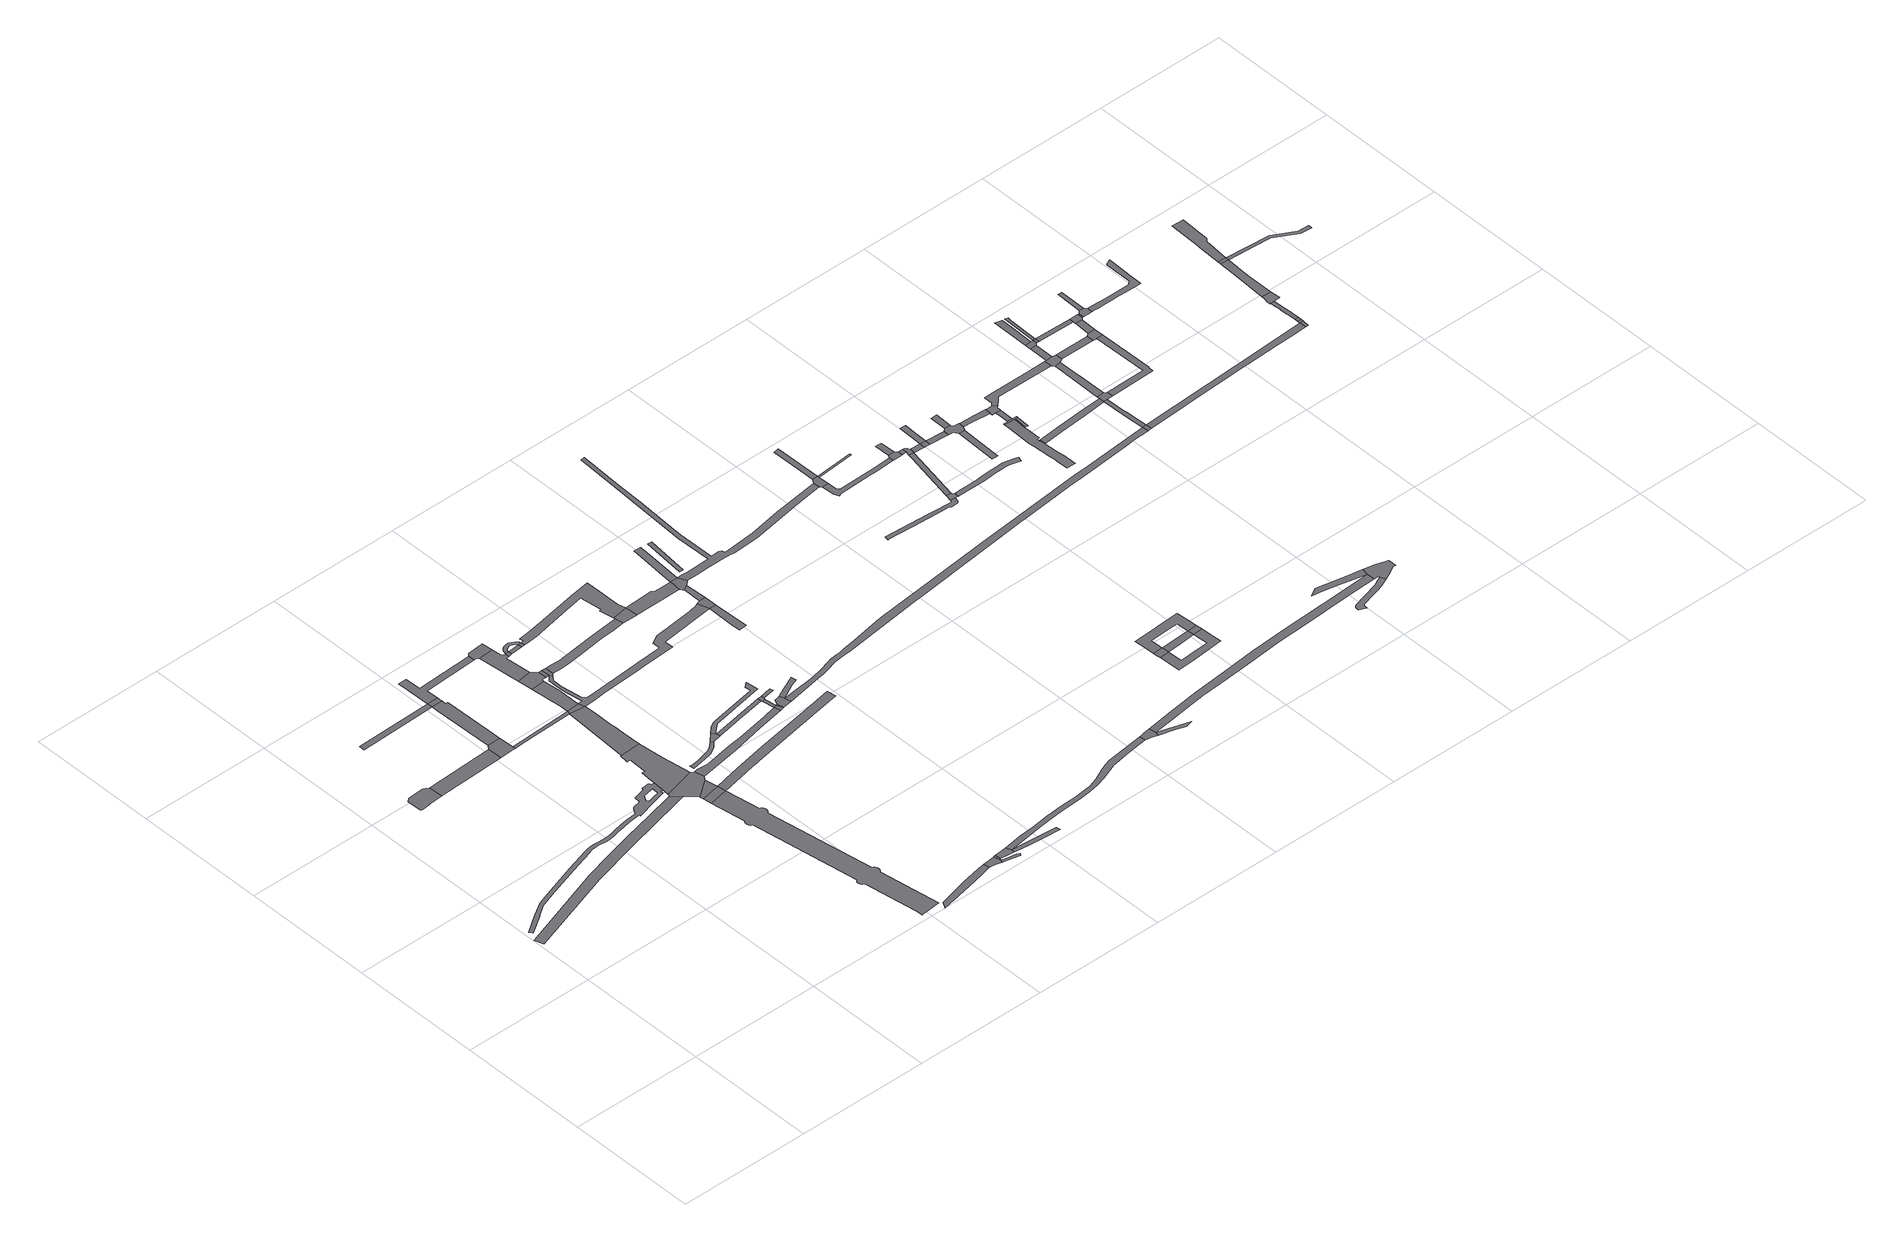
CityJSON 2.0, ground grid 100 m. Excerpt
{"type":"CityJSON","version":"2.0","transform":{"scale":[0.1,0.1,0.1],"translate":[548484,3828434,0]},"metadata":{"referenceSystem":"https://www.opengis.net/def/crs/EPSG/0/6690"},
"CityObjects":{
"road1":{"type":"Road","geometry":[{"type":"MultiSurface","lod":"1","boundaries":[[[0,1,2,3,4,5,6,7,8,9,10,11,12,13]]]}]},
"road2":{"type":"Road","attributes":{"function":"3","RoadStructureAttribute.sectionType":"1"},"geometry":[{"type":"MultiSurface","lod":"1","boundaries":[[[14,15,16,17,18,19,20,21,22,23,24,25]]]}]},
"road3":{"type":"Road","attributes":{"RoadStructureAttribute.sectionType":"1"},"geometry":[{"type":"MultiSurface","lod":"1","boundaries":[[[26,27,28,29,30,31,32,33,34,35,36,37,38,39,40,41,42,43,44,45,46,47,48,49,50,51,52,53,54,55,56,57,58,59,60,61,62,63,64,65,66,67,68,69,70,71,72,73,74,75,76,77,78,79,80,81,82,83,84,85],[86,87,88,89,90,91,92,93,94,95,96,97]]]}]},
"road4":{"type":"Road","attributes":{"RoadStructureAttribute.sectionType":"1"},"geometry":[{"type":"MultiSurface","lod":"1","boundaries":[[[98,99,13,12,100]]]}]},
"road5":{"type":"Road","attributes":{"RoadStructureAttribute.sectionType":"1"},"geometry":[{"type":"MultiSurface","lod":"1","boundaries":[[[101,102,103,104]]]}]},
"road6":{"type":"Road","geometry":[{"type":"MultiSurface","lod":"1","boundaries":[[[105,106,107,99,98,100,108,109,110]]]}]},
"road7":{"type":"Road","attributes":{"RoadStructureAttribute.sectionType":"1"},"geometry":[{"type":"MultiSurface","lod":"1","boundaries":[[[111,112,113,114,115,116,104,117,107,106]]]}]},
"road8":{"type":"Road","geometry":[{"type":"MultiSurface","lod":"1","boundaries":[[[118,119,101,104,116]]]}]},
"road9":{"type":"Road","attributes":{"function":"3","RoadStructureAttribute.sectionType":"7"},"geometry":[{"type":"MultiSurface","lod":"1","boundaries":[[[120,121,122,123,124,125,126,127,128,129,130,131,132,133,134,135,136,137,138,139,140,141,142,143,144,145,146,147,148,149,150,151,152,153,154,155,156,157,158,159,160,161]]]}]},
"road10":{"type":"Road","geometry":[{"type":"MultiSurface","lod":"1","boundaries":[[[162,163,164,165,14,25,166,167,168,169,170]]]}]},
"road11":{"type":"Road","attributes":{"RoadStructureAttribute.sectionType":"1"},"geometry":[{"type":"MultiSurface","lod":"1","boundaries":[[[171,172,173,110,109,174,175,176]]]}]},
"road12":{"type":"Road","geometry":[{"type":"MultiSurface","lod":"1","boundaries":[[[177,178,143,142]]]}]},
"road13":{"type":"Road","attributes":{"function":"3","RoadStructureAttribute.sectionType":"7"},"geometry":[{"type":"MultiSurface","lod":"1","boundaries":[[[168,167,178,177]]]}]},
"road14":{"type":"Road","attributes":{"function":"3","RoadStructureAttribute.sectionType":"1"},"geometry":[{"type":"MultiSurface","lod":"1","boundaries":[[[179,163,162,180,181,182,183,184,185,186,187,85]]]}]},
"road15":{"type":"Road","attributes":{"RoadStructureAttribute.sectionType":"1"},"geometry":[{"type":"MultiSurface","lod":"1","boundaries":[[[188,189,190,191,192,193,194,195,196,197]]]}]},
"road16":{"type":"Road","attributes":{"RoadStructureAttribute.sectionType":"1"},"geometry":[{"type":"MultiSurface","lod":"1","boundaries":[[[198,199,200,201,101,119,202,203,204]]]}]},
"road17":{"type":"Road","attributes":{"function":"3","RoadStructureAttribute.sectionType":"1"},"geometry":[{"type":"MultiSurface","lod":"1","boundaries":[[[176,205,206,182,181,207,208,209,210,211]]]}]},
"road18":{"type":"Road","geometry":[{"type":"MultiSurface","lod":"1","boundaries":[[[212,171,176,211]]]}]},
"road19":{"type":"Road","attributes":{"RoadStructureAttribute.sectionType":"1"},"geometry":[{"type":"MultiSurface","lod":"1","boundaries":[[[213,214,215,216,217,218,219,220,221,222,223,224,225,226,227,228,229]]]}]},
"road20":{"type":"Road","attributes":{"function":"3","RoadStructureAttribute.sectionType":"1"},"geometry":[{"type":"MultiSurface","lod":"1","boundaries":[[[230,231,232,233,234,171,212]]]}]},
"road21":{"type":"Road","geometry":[{"type":"MultiSurface","lod":"1","boundaries":[[[235,236,188,197,237,238,239,240]]]}]},
"road22":{"type":"Road","geometry":[{"type":"MultiSurface","lod":"1","boundaries":[[[241,242,243,244,233,232,245,246,247,248]]]}]},
"road23":{"type":"Road","attributes":{"RoadStructureAttribute.sectionType":"1"},"geometry":[{"type":"MultiSurface","lod":"1","boundaries":[[[249,235,240,250,251]]]}]},
"road24":{"type":"Road","geometry":[{"type":"MultiSurface","lod":"1","boundaries":[[[252,253,254,255,244,243,256,257,258,259]]]}]},
"road25":{"type":"Road","geometry":[{"type":"MultiSurface","lod":"1","boundaries":[[[260,261,204,203,262,255,254]]]}]},
"road26":{"type":"Road","geometry":[{"type":"MultiSurface","lod":"1","boundaries":[[[263,264,265,266,267,268,269,240,239]]]}]},
"road27":{"type":"Road","attributes":{"RoadStructureAttribute.sectionType":"1"},"geometry":[{"type":"MultiSurface","lod":"1","boundaries":[[[248,247,270,271]]]}]},
"road28":{"type":"Road","geometry":[{"type":"MultiSurface","lod":"1","boundaries":[[[272,249,251,273,274,275]]]}]},
"road29":{"type":"Road","geometry":[{"type":"MultiSurface","lod":"1","boundaries":[[[276,213,229,277,278,279]]]}]},
"road30":{"type":"Road","geometry":[{"type":"MultiSurface","lod":"1","boundaries":[[[271,270,280,281,282]]]}]},
"road31":{"type":"Road","geometry":[{"type":"MultiSurface","lod":"1","boundaries":[[[283,259,258,284,285]]]}]},
"road32":{"type":"Road","attributes":{"function":"3","RoadStructureAttribute.sectionType":"1"},"geometry":[{"type":"MultiSurface","lod":"1","boundaries":[[[286,287,288,289,290,291,170,169,292,293,294]]]}]},
"road33":{"type":"Road","attributes":{"RoadStructureAttribute.sectionType":"1"},"geometry":[{"type":"MultiSurface","lod":"1","boundaries":[[[295,285,284,296]]]}]},
"road34":{"type":"Road","geometry":[{"type":"MultiSurface","lod":"1","boundaries":[[[297,298,299,300,301,302,303,304,305,283,285,306,307,308,309,310,311,312,313,314,295,315]]]}]},
"road35":{"type":"Road","geometry":[{"type":"MultiSurface","lod":"1","boundaries":[[[315,295,296,316]]]}]},
"road36":{"type":"Road","attributes":{"RoadStructureAttribute.sectionType":"1"},"geometry":[{"type":"MultiSurface","lod":"1","boundaries":[[[317,318,319,320,321,322,323,324,325,326,327,177,142]]]}]},
"road37":{"type":"Road","attributes":{"RoadStructureAttribute.sectionType":"1"},"geometry":[{"type":"MultiSurface","lod":"1","boundaries":[[[328,329,330,331,332,333,334,335,275,274]]]}]},
"road38":{"type":"Road","attributes":{"RoadStructureAttribute.sectionType":"1"},"geometry":[{"type":"MultiSurface","lod":"1","boundaries":[[[336,337,338,278,277,339,340]]]}]},
"road39":{"type":"Road","attributes":{"RoadStructureAttribute.sectionType":"1"},"geometry":[{"type":"MultiSurface","lod":"1","boundaries":[[[341,342,343,344,345,346,347,348,349,350,276,279]]]}]},
"road40":{"type":"Road","attributes":{"RoadStructureAttribute.sectionType":"1"},"geometry":[{"type":"MultiSurface","lod":"1","boundaries":[[[351,352,353,354,355,282,281,356,357,358,359,360,361,362,363]]]}]},
"road41":{"type":"Road","geometry":[{"type":"MultiSurface","lod":"1","boundaries":[[[364,286,294,365,366]]]}]},
"road42":{"type":"Road","attributes":{"RoadStructureAttribute.sectionType":"1"},"geometry":[{"type":"MultiSurface","lod":"1","boundaries":[[[367,368,286,364]]]}]},
"road43":{"type":"Road","attributes":{"function":"3","RoadStructureAttribute.sectionType":"1"},"geometry":[{"type":"MultiSurface","lod":"1","boundaries":[[[369,364,366]]]}]},
"road44":{"type":"Road","attributes":{"RoadStructureAttribute.sectionType":"1"},"geometry":[{"type":"MultiSurface","lod":"1","boundaries":[[[270,370,371,372,373,374,375,212,211,376,377,378,379,380,381,382,383,384,385,386,387,388,389,390,391,392,393,394,395,396,397,398,399,400,401,280]]]}]},
"road45":{"type":"Road","geometry":[{"type":"MultiSurface","lod":"1","boundaries":[[[402,403,336,340,368,367,404]]]}]},
"road46":{"type":"Road","attributes":{"RoadStructureAttribute.sectionType":"1"},"geometry":[{"type":"MultiSurface","lod":"1","boundaries":[[[405,406,407,408,409,410,411,412,413,315,316,414,415,416,417,418,419,420,421]]]}]},
"road47":{"type":"Road","geometry":[{"type":"MultiSurface","lod":"1","boundaries":[[[422,423,424,369,366,425,426,427]]]}]},
"road48":{"type":"Road","attributes":{"RoadStructureAttribute.sectionType":"1"},"geometry":[{"type":"MultiSurface","lod":"1","boundaries":[[[428,429,402,404]]]}]},
"road49":{"type":"Road","geometry":[{"type":"MultiSurface","lod":"1","boundaries":[[[430,431,432,433,434,422,427]]]}]},
"road50":{"type":"Road","attributes":{"RoadStructureAttribute.sectionType":"1"},"geometry":[{"type":"MultiSurface","lod":"1","boundaries":[[[435,436,437,438,439,440,441,442,443,444,445,446,447,448,449,272,275,450,451,452,453,454,455,456,457,458,459,460,461,462,463]]]}]},
"road51":{"type":"Road","geometry":[{"type":"MultiSurface","lod":"1","boundaries":[[[421,420,351,363,464,465]]]}]},
"road52":{"type":"Road","attributes":{"RoadStructureAttribute.sectionType":"1"},"geometry":[{"type":"MultiSurface","lod":"1","boundaries":[[[466,467,468,469,421,465,470,471,472,473,474]]]}]},
"road53":{"type":"Road","attributes":{"RoadStructureAttribute.sectionType":"1"},"geometry":[{"type":"MultiSurface","lod":"1","boundaries":[[[475,476,477,478,383]]]}]},
"road54":{"type":"Road","geometry":[{"type":"MultiSurface","lod":"1","boundaries":[[[479,480,481,384,383,478]]]}]},
"road55":{"type":"Road","attributes":{"RoadStructureAttribute.sectionType":"1"},"geometry":[{"type":"MultiSurface","lod":"1","boundaries":[[[482,483,484,485,480,479]]]}]},
"road56":{"type":"Road","geometry":[{"type":"MultiSurface","lod":"1","boundaries":[[[474,473,486,485,484,487,488,489,490]]]}]},
"road57":{"type":"Road","attributes":{"RoadStructureAttribute.sectionType":"1"},"geometry":[{"type":"MultiSurface","lod":"1","boundaries":[[[491,492,474,490,493,494,495,496,497]]]}]},
"road58":{"type":"Road","geometry":[{"type":"MultiSurface","lod":"1","boundaries":[[[498,499,500,501]]]}]},
"road59":{"type":"Road","geometry":[{"type":"MultiSurface","lod":"1","boundaries":[[[502,503,504,435,463,505,506,507]]]}]},
"road60":{"type":"Road","attributes":{"RoadStructureAttribute.sectionType":"1"},"geometry":[{"type":"MultiSurface","lod":"1","boundaries":[[[508,509,510,507,506]]]}]},
"road61":{"type":"Road","attributes":{"RoadStructureAttribute.sectionType":"1"},"geometry":[{"type":"MultiSurface","lod":"1","boundaries":[[[511,512,513,514,515,516,517,518,519,520,521,522,523,524,525,526,527,528,529,530,531,532,533,534,535,490,489,536,537,538,539,540,541,542,543,544,545,546,547,548]]]}]},
"road62":{"type":"Road","geometry":[{"type":"MultiSurface","lod":"1","boundaries":[[[549,550,551,552,553]]]}]},
"road63":{"type":"Road","attributes":{"function":"3","RoadStructureAttribute.sectionType":"1"},"geometry":[{"type":"MultiSurface","lod":"1","boundaries":[[[554,555,556,557,558,559,560,561,562,563,564,565,566,567,568,569,570,571,572,426,425,573,574,575,576,577,578,579,580,581,582,583,584,585,586,587,588,589]]]}]},
"road64":{"type":"Road","geometry":[{"type":"MultiSurface","lod":"1","boundaries":[[[590,591,592,593,594,595,596,597,598,599,600,553,552]]]}]},
"road65":{"type":"Road","geometry":[{"type":"MultiSurface","lod":"1","boundaries":[[[601,602,549,553,603,595]]]}]},
"road66":{"type":"Road","geometry":[{"type":"MultiSurface","lod":"1","boundaries":[[[604,605,606,607,608,609,610,550,549,611,612,613,614,615,616,617,601,618]]]}]},
"road67":{"type":"Road","geometry":[{"type":"MultiSurface","lod":"1","boundaries":[[[618,601,595,594]]]}]},
"road68":{"type":"Road","geometry":[{"type":"MultiSurface","lod":"1","boundaries":[[[619,548,547,620,621,622,623,624]]]}]},
"road69":{"type":"Road","attributes":{"RoadStructureAttribute.sectionType":"1"},"geometry":[{"type":"MultiSurface","lod":"1","boundaries":[[[625,626,627,628,629,630,631,502,507,632,633,634,635,636,637,638,639,640]]]}]},
"road70":{"type":"Road","attributes":{"RoadStructureAttribute.sectionType":"1"},"geometry":[{"type":"MultiSurface","lod":"1","boundaries":[[[641,642,643,644,645,646,647,648,649,650,651,652,653,654,655,656,657,658]]]}]},
"road71":{"type":"Road","attributes":{"RoadStructureAttribute.sectionType":"1"},"geometry":[{"type":"MultiSurface","lod":"1","boundaries":[[[659,660,661,662,619,624]]]}]},
"road72":{"type":"Road","attributes":{"RoadStructureAttribute.sectionType":"1"},"geometry":[{"type":"MultiSurface","lod":"1","boundaries":[[[663,664,665,624,623]]]}]},
"road73":{"type":"Road","attributes":{"RoadStructureAttribute.sectionType":"1"},"geometry":[{"type":"MultiSurface","lod":"1","boundaries":[[[666,667,668,669,670,671,621,620,672,673,674,675,676,677,678]]]}]},
"road74":{"type":"Road","geometry":[{"type":"MultiSurface","lod":"1","boundaries":[[[679,658,657,680,681,682,683,684,685]]]}]},
"road75":{"type":"Road","attributes":{"RoadStructureAttribute.sectionType":"1"},"geometry":[{"type":"MultiSurface","lod":"1","boundaries":[[[686,687,679,685,688]]]}]},
"road76":{"type":"Road","geometry":[{"type":"MultiSurface","lod":"1","boundaries":[[[689,690,691,678,677,692,693,694,695,696,697]]]}]},
"road77":{"type":"Road","geometry":[{"type":"MultiSurface","lod":"1","boundaries":[[[698,699,700,689,697]]]}]},
"road78":{"type":"Road","attributes":{"RoadStructureAttribute.sectionType":"1"},"geometry":[{"type":"MultiSurface","lod":"1","boundaries":[[[701,695,694,702]]]}]},
"road79":{"type":"Road","geometry":[{"type":"MultiSurface","lod":"1","boundaries":[[[703,704,705,706,701,702,686,688,707,708]]]}]},
"road80":{"type":"Road","attributes":{"RoadStructureAttribute.sectionType":"1"},"geometry":[{"type":"MultiSurface","lod":"1","boundaries":[[[709,710,711,712,713,714,715,716,717,718,719,720,721,722,723,724,725,726,727,728,729,682,681]]]}]},
"road81":{"type":"Road","attributes":{"RoadStructureAttribute.sectionType":"1"},"geometry":[{"type":"MultiSurface","lod":"1","boundaries":[[[730,708,707,731,732,733]]]}]},
"road82":{"type":"Road","geometry":[{"type":"MultiSurface","lod":"1","boundaries":[[[733,732,734,735]]]}]},
"road83":{"type":"Road","geometry":[{"type":"MultiSurface","lod":"1","boundaries":[[[736,737,738,739,733,735]]]}]},
"road84":{"type":"Road","attributes":{"RoadStructureAttribute.sectionType":"1"},"geometry":[{"type":"MultiSurface","lod":"1","boundaries":[[[735,734,740,741]]]}]},
"road85":{"type":"Road","attributes":{"RoadStructureAttribute.sectionType":"1"},"geometry":[{"type":"MultiSurface","lod":"1","boundaries":[[[742,743,744,745,746]]]}]},
"road86":{"type":"Road","attributes":{"RoadStructureAttribute.sectionType":"1"},"geometry":[{"type":"MultiSurface","lod":"1","boundaries":[[[747,748,749,750,751,752,625,753]]]}]},
"road87":{"type":"Road","attributes":{"RoadStructureAttribute.sectionType":"1"},"geometry":[{"type":"MultiSurface","lod":"1","boundaries":[[[754,755,756,757,758,759,760,761,762,763,764,765,766,767,768,769,770,771,772,773,774,775,776]]]}]},
"road88":{"type":"Road","geometry":[{"type":"MultiSurface","lod":"1","boundaries":[[[777,741,740,778,742,746,779,780,781,782]]]}]},
"road89":{"type":"Road","geometry":[{"type":"MultiSurface","lod":"1","boundaries":[[[783,784,785,777,782]]]}]},
"road90":{"type":"Road","attributes":{"RoadStructureAttribute.sectionType":"1"},"geometry":[{"type":"MultiSurface","lod":"1","boundaries":[[[786,787,788,789,790,791,792,793,794,795,796,797,798,799,800,801,802,803,804,805,806,807]]]}]},
"road91":{"type":"Road","attributes":{"RoadStructureAttribute.sectionType":"1"},"geometry":[{"type":"MultiSurface","lod":"1","boundaries":[[[808,809,780,779,810,811,812]]]}]},
"road92":{"type":"Road","geometry":[{"type":"MultiSurface","lod":"1","boundaries":[[[813,814,753,625,640,815,816,754,776,817,818,819,820]]]}]},
"road93":{"type":"Road","geometry":[{"type":"MultiSurface","lod":"1","boundaries":[[[821,822,823,797,796,824,825,826,827,828,829]]]}]},
"road94":{"type":"Road","geometry":[{"type":"MultiSurface","lod":"1","boundaries":[[[830,831,832,829,828,833,834]]]}]},
"road95":{"type":"Road","geometry":[{"type":"MultiSurface","lod":"1","boundaries":[[[824,835,836,825]]]}]},
"road96":{"type":"Road","geometry":[{"type":"MultiSurface","lod":"1","boundaries":[[[837,838,839,812,811,840,841,842,830,834,843,844,845,846]]]}]},
"road97":{"type":"Road","attributes":{"RoadStructureAttribute.sectionType":"1"},"geometry":[{"type":"MultiSurface","lod":"1","boundaries":[[[847,848,849,850,851,852,853,854]]]}]},
"road98":{"type":"Road","attributes":{"RoadStructureAttribute.sectionType":"1"},"geometry":[{"type":"MultiSurface","lod":"1","boundaries":[[[855,856,857,858,859,837,846,860,861,862,863,864]]]}]},
"road99":{"type":"Road","geometry":[{"type":"MultiSurface","lod":"1","boundaries":[[[865,554,589,866]]]}]},
"road100":{"type":"Road","attributes":{"RoadStructureAttribute.sectionType":"1"},"geometry":[{"type":"MultiSurface","lod":"1","boundaries":[[[854,867,868,869,870,871,872,554,865,873,874,875,876,877,878,879]]]}]},
"road101":{"type":"Road","geometry":[{"type":"MultiSurface","lod":"1","boundaries":[[[880,847,854,879,881,882,883]]]}]},
"road102":{"type":"Road","attributes":{"RoadStructureAttribute.sectionType":"1"},"geometry":[{"type":"MultiSurface","lod":"1","boundaries":[[[884,885,886,887,880,883]]]}]},
"road103":{"type":"Road","geometry":[{"type":"MultiSurface","lod":"1","boundaries":[[[888,889,864,863,887,886,890,891,892]]]}]},
"road104":{"type":"Road","attributes":{"RoadStructureAttribute.sectionType":"1"},"geometry":[{"type":"MultiSurface","lod":"1","boundaries":[[[893,894,888,892,895]]]}]},
"road105":{"type":"Road","geometry":[{"type":"MultiSurface","lod":"1","boundaries":[[[896,897,898,899,893,895,900,901,902]]]}]},
"road106":{"type":"Road","attributes":{"RoadStructureAttribute.sectionType":"1"},"geometry":[{"type":"MultiSurface","lod":"1","boundaries":[[[903,904,898,897,905,906,907]]]}]},
"road107":{"type":"Road","geometry":[{"type":"MultiSurface","lod":"1","boundaries":[[[908,902,901,909]]]}]},
"road108":{"type":"Road","attributes":{"RoadStructureAttribute.sectionType":"1"},"geometry":[{"type":"MultiSurface","lod":"1","boundaries":[[[910,911,912,913,914,882,881,915,916,917,918]]]}]},
"road109":{"type":"Road","attributes":{"RoadStructureAttribute.sectionType":"1"},"geometry":[{"type":"MultiSurface","lod":"1","boundaries":[[[919,902,908,920,921]]]}]},
"road110":{"type":"Road","attributes":{"RoadStructureAttribute.sectionType":"1"},"geometry":[{"type":"MultiSurface","lod":"1","boundaries":[[[891,890,922,923,924]]]}]},
"road111":{"type":"Road","attributes":{"RoadStructureAttribute.sectionType":"1"},"geometry":[{"type":"MultiSurface","lod":"1","boundaries":[[[925,908,909,926,927]]]}]},
"road112":{"type":"Road","geometry":[{"type":"MultiSurface","lod":"1","boundaries":[[[928,929,924,923,930,910,918]]]}]},
"road113":{"type":"Road","attributes":{"RoadStructureAttribute.sectionType":"1"},"geometry":[{"type":"MultiSurface","lod":"1","boundaries":[[[931,929,928,932]]]}]},
"road114":{"type":"Road","geometry":[{"type":"MultiSurface","lod":"1","boundaries":[[[933,927,926,931,932,934,935,936]]]}]},
"road115":{"type":"Road","attributes":{"function":"3","RoadStructureAttribute.sectionType":"1"},"geometry":[{"type":"MultiSurface","lod":"1","boundaries":[[[937,938,939,940,865,866,941,942,943,944,945,946,947]]]}]},
"road116":{"type":"Road","attributes":{"RoadStructureAttribute.sectionType":"1"},"geometry":[{"type":"MultiSurface","lod":"1","boundaries":[[[936,935,948,949]]]}]},
"road117":{"type":"Road","geometry":[{"type":"MultiSurface","lod":"1","boundaries":[[[950,951,949,948,952,953,954,955,956,957]]]}]},
"road118":{"type":"Road","attributes":{"RoadStructureAttribute.sectionType":"1"},"geometry":[{"type":"MultiSurface","lod":"1","boundaries":[[[958,959,950,957]]]}]},
"road119":{"type":"Road","attributes":{"RoadStructureAttribute.sectionType":"1"},"geometry":[{"type":"MultiSurface","lod":"1","boundaries":[[[960,961,962,963,964,965,966,967,968,969,970,971,972,973,974,975,976,977,978,979,980,981,982,955,954]]]}]},
"road120":{"type":"Road","geometry":[{"type":"MultiSurface","lod":"1","boundaries":[[[983,937,947,984]]]}]},
"road121":{"type":"Road","attributes":{"RoadStructureAttribute.sectionType":"1"},"geometry":[{"type":"MultiSurface","lod":"1","boundaries":[[[985,937,983,986]]]}]},
"road122":{"type":"Road","geometry":[{"type":"MultiSurface","lod":"1","boundaries":[[[987,988,985,986]]]}]},
"road123":{"type":"Road","attributes":{"RoadStructureAttribute.sectionType":"1"},"geometry":[{"type":"MultiSurface","lod":"1","boundaries":[[[989,990,991,992,993,994,995,996,997,998,999,1000,988,987]]]}]},
"road124":{"type":"Road","geometry":[{"type":"MultiSurface","lod":"1","boundaries":[[[1001,1002,1003,1004,995,994,1005,1006]]]}]},
"road125":{"type":"Road","attributes":{"RoadStructureAttribute.sectionType":"1"},"geometry":[{"type":"MultiSurface","lod":"1","boundaries":[[[1007,1008,1001,1006,1009,1010,1011,1012]]]}]},
"road126":{"type":"Road","geometry":[{"type":"MultiSurface","lod":"1","boundaries":[[[1013,1014,1007,1012,1015]]]}]},
"road127":{"type":"Road","attributes":{"RoadStructureAttribute.sectionType":"1"},"geometry":[{"type":"MultiSurface","lod":"1","boundaries":[[[1016,1017,1018,1014,1013,1019,1020,1021,1022,1023]]]}]},
"road128":{"type":"Road","attributes":{"RoadStructureAttribute.sectionType":"1"},"geometry":[{"type":"MultiSurface","lod":"1","boundaries":[[[1024,1025,1026,1015,1012,1027,1028,1029,1030,1031]]]}]}
},
"vertices":[
[501,3028,0],[488,3036,0],[474,3045,0],[352,3041,0],[338,3030,0],[332,3025,0],[320,3015,0],[324,2906,0],[330,2902,0],[336,2899,0],[397,2904,0],[397,2908,0],[514,2914,0],[509,3023,0],
[1558,1951,0],[1345,1901,0],[1115,1846,0],[901,1792,0],[688,1734,0],[9,1505,0],[32,1437,0],[706,1660,0],[1069,1757,0],[1325,1821,0],[1540,1872,0],[1626,1894,0],
[1579,2111,0],[1574,2111,0],[1568,2111,0],[1555,2116,0],[1551,2122,0],[1545,2131,0],[1490,2123,0],[1483,2108,0],[1396,2087,0],[1391,2039,0],[1326,2026,0],[1318,2014,0],[1294,1975,0],[1293,1974,0],[1215,1965,0],[1155,1957,0],[1102,1944,0],[1062,1936,0],[1035,1931,0],[1000,1928,0],[942,1930,0],[910,1932,0],[877,1932,0],[847,1926,0],[818,1918,0],[635,1863,0],[409,1789,0],[278,1744,0],[180,1682,0],[172,1677,0],[35,1585,0],[52,1560,0],[188,1652,0],[197,1658,0],[265,1705,0],[273,1711,0],[287,1716,0],[418,1761,0],[644,1834,0],[824,1888,0],[852,1899,0],[893,1904,0],[918,1905,0],[983,1900,0],[1015,1898,0],[1048,1903,0],[1095,1916,0],[1152,1927,0],[1210,1940,0],[1299,1948,0],[1302,1948,0],[1305,1936,0],[1459,1977,0],[1468,1980,0],[1500,1988,0],[1557,2003,0],[1556,2016,0],[1556,2019,0],[1556,2023,0],[1574,2026,0],[1435,2033,0],[1451,2059,0],[1527,2074,0],[1536,2076,0],[1531,2028,0],[1529,2028,0],[1526,2027,0],[1491,2019,0],[1478,2016,0],[1474,2015,0],[1442,2007,0],[1429,2022,0],
[1033,2980,0],[1030,3046,0],[1035,2937,0],
[1045,3624,0],[456,3610,0],[457,3569,0],[1046,3583,0],
[1158,3037,0],[1157,3079,0],[1057,3076,0],[1138,2941,0],[1161,2942,0],[1160,2962,0],
[1155,3142,0],[1153,3221,0],[1152,3274,0],[1145,3551,0],[1129,3551,0],[1129,3585,0],[1047,3533,0],
[1128,3610,0],[1128,3626,0],
[2047,529,0],[2053,535,0],[2058,542,0],[2062,549,0],[2063,558,0],[2063,567,0],[2061,575,0],[2057,582,0],[2051,588,0],[2044,594,0],[2037,597,0],[1911,1420,0],[1917,1426,0],[1922,1433,0],[1926,1441,0],[1927,1449,0],[1927,1458,0],[1925,1466,0],[1921,1473,0],[1915,1480,0],[1908,1485,0],[1900,1488,0],[1860,1755,0],[1713,1726,0],[1754,1462,0],[1748,1456,0],[1743,1446,0],[1741,1436,0],[1741,1425,0],[1745,1416,0],[1751,1406,0],[1764,1397,0],[1890,571,0],[1881,565,0],[1877,559,0],[1874,547,0],[1877,528,0],[1885,517,0],[1900,506,0],[1961,102,0],[1965,49,0],[2118,65,0],
[1815,2035,0],[1571,1971,0],[1570,1963,0],[1566,1955,0],[1643,1878,0],[1699,1821,0],[1834,1921,0],[1852,1948,0],[1838,2020,0],
[1644,2982,0],[1636,2982,0],[1323,2969,0],[1323,2947,0],[1628,2955,0],[1636,2955,0],
[1850,1820,0],[1704,1788,0],
[1572,1979,0],[1783,2259,0],[1762,2451,0],[1607,2442,0],[1598,2443,0],[1593,2375,0],[1617,2374,0],[1612,2231,0],[1590,2233,0],
[2574,143,0],[2519,135,0],[2370,107,0],[2225,71,0],[2142,49,0],[2117,0,0],[2262,31,0],[2428,65,0],[2513,83,0],[2580,99,0],
[1107,3769,0],[1104,3889,0],[1040,3887,0],[1044,3716,0],[1126,3719,0],[1544,3742,0],[1542,3789,0],
[1634,2924,0],[1608,2479,0],[1761,2597,0],[1759,2679,0],[1759,2704,0],[1757,2863,0],[1758,2945,0],
[1740,2992,0],
[2104,2168,0],[2078,2144,0],[2058,2126,0],[2035,2113,0],[1995,2103,0],[1936,2087,0],[1906,2082,0],[1866,2075,0],[1855,2084,0],[1859,2047,0],[1864,2049,0],[1928,2057,0],[1981,2068,0],[2023,2078,0],[2056,2093,0],[2085,2111,0],[2120,2151,0],
[1741,3051,0],[1738,3172,0],[1727,3296,0],[1621,3289,0],[1645,3039,0],
[2671,157,0],[2646,154,0],[2610,97,0],[2648,88,0],[2672,82,0],[2678,108,0],
[1751,3390,0],[1735,3404,0],[1720,3418,0],[1610,3399,0],[1729,3313,0],[1739,3314,0],[1762,3314,0],[1760,3381,0],
[2685,159,0],[2683,113,0],[2690,120,0],
[1719,3647,0],[1698,3665,0],[1691,3736,0],[1579,3726,0],[1705,3588,0],[1703,3618,0],[1729,3620,0],[1726,3648,0],
[1684,3821,0],[1562,3810,0],[1559,3743,0],
[2688,78,0],[2803,51,0],[2815,71,0],[2795,79,0],[2768,83,0],[2718,93,0],[2684,105,0],
[1789,3315,0],[1789,3381,0],
[2782,171,0],[2743,111,0],[2794,104,0],[2797,131,0],
[2160,2223,0],[2188,2165,0],[2182,2195,0],[2182,2200,0],
[1807,3301,0],[1819,3316,0],[1819,3381,0],
[1729,3658,0],[1756,3623,0],[1753,3651,0],
[2622,2140,0],[2520,2117,0],[2266,2072,0],[2169,2057,0],[1952,2020,0],[1864,2025,0],[2173,2000,0],[2426,2053,0],[2631,2091,0],
[1844,3661,0],[1847,3631,0],
[1866,3678,0],[1850,3696,0],[1829,3707,0],[1812,3714,0],[1793,3715,0],[1770,3708,0],[1755,3701,0],[1741,3686,0],[1733,3670,0],[1756,3661,0],[1762,3672,0],[1770,3681,0],[1779,3685,0],[1796,3690,0],[1807,3689,0],[1818,3685,0],[1834,3676,0],[1843,3666,0],[1869,3664,0],
[1872,3634,0],
[2134,1810,0],[2191,1822,0],[2205,1824,0],[2789,1929,0],[2980,1960,0],[2968,2029,0],[2727,1988,0],[2313,1914,0],[2106,1874,0],[2056,1864,0],[2011,1854,0],
[2813,101,0],[2905,92,0],[3023,81,0],[3155,70,0],[3148,102,0],[3040,111,0],[2960,118,0],[2880,124,0],
[2599,2268,0],[2362,2226,0],[2187,2195,0],[2387,2204,0],[2604,2241,0],
[2192,2212,0],[2251,2263,0],[2665,2339,0],[2652,2434,0],[2617,2404,0],[2625,2359,0],[2266,2293,0],[2244,2288,0],[2224,2277,0],[2204,2265,0],
[2460,3437,0],[2255,3417,0],[1958,3380,0],[1959,3378,0],[1867,3380,0],[1894,3314,0],[1966,3316,0],[1965,3318,0],[2061,3328,0],[2208,3348,0],[2271,3354,0],[2386,3364,0],[2470,3373,0],
[2645,2146,0],[2645,2094,0],[2664,2098,0],
[2629,2234,0],[2606,2230,0],
[2655,2148,0],
[1754,3275,0],[1754,3223,0],[1755,3165,0],[1761,3103,0],[1779,2995,0],[1748,2993,0],[1830,2948,0],[1925,2957,0],[2254,2978,0],[2284,2978,0],[2484,2992,0],[2546,2996,0],[2543,3064,0],[2964,3113,0],[2935,3196,0],[2907,3186,0],[2900,3184,0],[2875,3179,0],[2852,3176,0],[2541,3140,0],[2478,3103,0],[2479,3062,0],[2480,3053,0],[2469,3042,0],[2284,3030,0],[2251,3028,0],[1827,2998,0],[1799,3023,0],[1783,3118,0],[1775,3185,0],[1774,3225,0],[1777,3263,0],
[2634,2274,0],[2619,2271,0],[2638,2250,0],
[2578,3476,0],[2568,3529,0],[2566,3782,0],[2565,3810,0],[2406,3783,0],[2115,3732,0],[1964,3705,0],[1891,3698,0],[1893,3666,0],[1922,3638,0],[1985,3644,0],[2294,3702,0],[2436,3728,0],[2458,3563,0],[2440,3560,0],[2458,3449,0],[2579,3468,0],
[2717,2195,0],[2699,2192,0],[2676,2189,0],[2739,2111,0],[2731,2160,0],[2730,2165,0],
[2729,2265,0],[2723,2290,0],
[2755,2176,0],[2844,2221,0],[2901,2239,0],[2894,2279,0],[2734,2205,0],
[4119,391,0],[3907,362,0],[3827,351,0],[3785,338,0],[3743,323,0],[3693,297,0],[3648,277,0],[3608,262,0],[3566,249,0],[3534,246,0],[3436,237,0],[3319,231,0],[3181,220,0],[3044,201,0],[2927,192,0],[3072,169,0],[3167,182,0],[3269,193,0],[3377,199,0],[3444,203,0],[3536,211,0],[3619,227,0],[3683,247,0],[3728,263,0],[3776,283,0],[3813,296,0],[3845,304,0],[3975,325,0],[4125,347,0],
[2567,3371,0],[2587,3372,0],
[2944,3464,0],[2877,3461,0],[2829,3463,0],[2802,3478,0],[2600,3373,0],[2698,3374,0],[2785,3375,0],[2947,3377,0],[2957,3465,0],
[2960,2889,0],[2962,2832,0],[3023,2840,0],[3015,3114,0],
[3013,3208,0],[2966,3207,0],[2949,3201,0],
[3009,3320,0],[3008,3360,0],[3008,3371,0],[2969,3348,0],
[2960,3359,0],[3016,3380,0],[3026,3390,0],[3040,3403,0],[3011,3463,0],
[2988,3837,0],[2955,3471,0],[3012,3467,0],[3037,3802,0],[3037,3804,0],[3038,3823,0],[3039,3833,0],
[3095,3831,0],[3061,3498,0],[3091,3498,0],[3125,3828,0],
[4215,406,0],[4167,400,0],[4142,394,0],[4177,335,0],[4214,324,0],[4222,353,0],
[4333,289,0],[4403,265,0],[4460,280,0],
[3944,3517,0],[3930,3515,0],[3652,3465,0],[3398,3445,0],[3391,3469,0],[3373,3477,0],[3342,3473,0],[3313,3473,0],[3309,3473,0],[3309,3478,0],[3304,3755,0],[3307,3799,0],[3330,4158,0],[3340,4373,0],[3361,4708,0],[3332,4705,0],[3310,4373,0],[3275,3795,0],[3271,3740,0],[3277,3470,0],[3277,3467,0],[3215,3466,0],[3120,3465,0],[3090,3464,0],[3059,3464,0],[3119,3404,0],[3216,3405,0],[3321,3407,0],[3327,3407,0],[3380,3406,0],[3402,3406,0],[3439,3401,0],[3641,3411,0],[3766,3432,0],[3950,3464,0],[4096,3489,0],[4255,3510,0],[4252,3559,0],
[4796,923,0],[4723,920,0],[4724,889,0],[4726,865,0],[4800,868,0],
[6133,2567,0],[5632,2525,0],[5524,2516,0],[4629,2426,0],[4427,2406,0],[3703,2327,0],[3646,2317,0],[3426,2276,0],[3320,2258,0],[3287,2253,0],[3259,2250,0],[3248,2249,0],[3227,2246,0],[3190,2242,0],[3177,2239,0],[3068,2207,0],[3022,2197,0],[2976,2188,0],[2847,2171,0],[2984,2154,0],[3066,2167,0],[3107,2178,0],[3197,2203,0],[3294,2216,0],[3328,2217,0],[3390,2225,0],[3951,2294,0],[4000,2299,0],[4630,2372,0],[4960,2411,0],[5004,2417,0],[5463,2464,0],[5512,2468,0],[5964,2508,0],[6011,2512,0],[6136,2520,0],
[4734,695,0],[4855,705,0],[5113,726,0],[5107,832,0],[5104,890,0],[5029,886,0],[5034,827,0],[5038,771,0],[4886,761,0],[4806,756,0],[4800,862,0],
[5026,936,0],[4912,929,0],[4915,877,0],
[5099,981,0],[5092,1106,0],[4961,1099,0],[4915,1096,0],[4864,1093,0],[4715,1085,0],[4717,1037,0],[4793,1013,0],[4793,1021,0],[4890,1025,0],[4911,1026,0],[4930,1027,0],[5020,1030,0],[5024,980,0],[5101,940,0],
[4275,3590,0],[4268,3496,0],[4319,3498,0],[4318,3524,0],[4316,3575,0],[4315,3590,0],
[6220,580,0],[5815,556,0],[5493,540,0],[5195,520,0],[4933,495,0],[4671,470,0],[4411,435,0],[4390,374,0],[4532,396,0],[4682,415,0],[4839,426,0],[5084,446,0],[5383,474,0],[5611,486,0],[5983,508,0],[6222,518,0],
[4772,2850,0],[4765,2845,0],[4757,2845,0],[4625,2851,0],[4577,2856,0],[4237,2877,0],[4235,2861,0],[4233,2845,0],[4234,2845,0],[4425,2834,0],[4625,2824,0],[4725,2820,0],[4737,2809,0],[4772,2811,0],[4790,2812,0],[4805,2828,0],[4812,2858,0],[4777,2860,0],
[4315,3603,0],[4312,3950,0],[4272,3945,0],[4274,3735,0],
[4610,3601,0],[4610,3608,0],[4609,3616,0],
[4707,3417,0],[4619,3413,0],[4334,3408,0],[4333,3410,0],[4323,3424,0],[4322,3425,0],[4275,3394,0],[4291,3357,0],[4310,3370,0],[4562,3378,0],[4620,3378,0],[4767,3384,0],[4766,3419,0],
[4788,2915,0],[4825,2858,0],[4835,2858,0],[4839,2893,0],[4827,2899,0],[4824,2903,0],[4824,2908,0],
[4876,3358,0],[4870,3326,0],[4912,3351,0],
[4782,3440,0],[4770,3424,0],[4768,3422,0],[4826,3386,0],[4837,3387,0],[4847,3387,0],[4846,3422,0],[4840,3427,0],[4827,3440,0],
[4823,3558,0],[4801,3558,0],[4778,3557,0],
[4881,3423,0],[4882,3389,0],
[4909,3399,0],[4909,3409,0],[4907,3416,0],[4899,3424,0],[4914,3351,0],[4920,3391,0],
[5013,2856,0],[5040,2855,0],[5048,2856,0],[5050,2856,0],[5162,2864,0],[5224,2866,0],[5253,2867,0],[5273,2862,0],[5355,2843,0],[5361,2861,0],[5367,2878,0],[5365,2879,0],[5352,2882,0],[5273,2904,0],[5259,2907,0],[5256,2907,0],[5223,2906,0],[5144,2904,0],[5047,2896,0],[5039,2895,0],[5015,2895,0],
[4922,3391,0],[4917,3351,0],[4996,3345,0],[4999,3387,0],
[5040,3343,0],[5043,3385,0],
[5047,3480,0],[5051,3580,0],[5029,3581,0],[5006,3582,0],
[5187,3333,0],[5190,3376,0],
[5248,3299,0],[5234,2979,0],[5258,2978,0],[5279,2977,0],[5292,3297,0],
[6116,654,0],[5888,697,0],[5824,661,0],[5909,647,0],[6019,625,0],[6124,602,0],[6229,633,0],
[6258,505,0],[6228,490,0],[6188,472,0],[6153,462,0],[6101,446,0],[6036,431,0],[5994,418,0],[5971,410,0],[5964,405,0],[5954,395,0],[5952,385,0],[5949,375,0],[5952,365,0],[6002,340,0],[6002,350,0],[6002,360,0],[6004,373,0],[6012,380,0],[6022,383,0],[6094,404,0],[6159,422,0],[6206,437,0],[6278,466,0],
[5213,3394,0],[5226,3330,0],[5308,3325,0],[5311,3367,0],[5272,3370,0],[5258,3392,0],
[5262,3522,0],[5240,3523,0],[5217,3523,0],
[5585,2710,0],[5582,2761,0],[5574,2894,0],[5573,2897,0],[5568,2927,0],[5578,2928,0],[5589,2929,0],[5587,3031,0],[5586,3068,0],[5591,3133,0],[5593,3162,0],[5512,3165,0],[5511,3133,0],[5504,2945,0],[5505,2927,0],[5508,2890,0],[5517,2752,0],[5520,2702,0],[5521,2687,0],[5523,2598,0],[5590,2597,0],[5587,2707,0],
[5433,3360,0],[5329,3366,0],[5376,3321,0],[5521,3309,0],[5524,3354,0],
[6379,597,0],[6319,616,0],[6265,520,0],[6265,515,0],[6338,494,0],[6390,524,0],[6410,524,0],[6409,589,0],
[5549,3176,0],[5520,3175,0],[5513,3177,0],[5601,3162,0],[5620,3162,0],[5620,3175,0],[5586,3177,0],[5584,3177,0],[5549,3177,0],
[5547,3288,0],[5547,3279,0],[5547,3261,0],[5587,3254,0],[5589,3286,0],
[5594,3064,0],[5616,3061,0],
[5576,3354,0],[5536,3353,0],[5534,3353,0],[5519,3290,0],[5518,3288,0],[5520,3288,0],[5589,3302,0],[5589,3312,0],[5589,3318,0],[5601,3329,0],
[6120,2952,0],[5942,2942,0],[5757,2926,0],[5579,2910,0],[5581,2862,0],[5735,2876,0],[5945,2895,0],[6118,2912,0],
[5982,3444,0],[5626,3443,0],[5596,3442,0],[5594,3378,0],[5580,3359,0],[5646,3373,0],[5663,3390,0],[5958,3388,0],[6106,3387,0],[6106,3445,0],
[6163,2568,0],[6166,2522,0],
[6119,2894,0],[6122,2833,0],[6122,2822,0],[6125,2760,0],[6126,2748,0],[6128,2702,0],[6158,2704,0],[6156,2750,0],[6155,2762,0],[6152,2822,0],[6152,2834,0],[6149,2895,0],[6148,2913,0],
[6121,2975,0],[6197,2914,0],[6196,2964,0],[6176,2974,0],
[6174,3194,0],[6174,3232,0],[6174,3374,0],[6126,3364,0],
[6122,3446,0],[6122,3445,0],[6203,3393,0],[6203,3444,0],[6169,3445,0],
[6122,3594,0],[6122,3466,0],[6170,3594,0],
[6174,3644,0],[6171,3644,0],[6122,3639,0],[6122,3616,0],[6185,3609,0],[6187,3611,0],[6192,3644,0],
[6125,3929,0],[6122,3672,0],[6171,3656,0],[6175,3832,0],[6175,3915,0],
[6209,3644,0],[6210,3611,0],
[6497,3389,0],[6504,2968,0],[6286,2965,0],[6268,2965,0],[6209,2964,0],[6546,2925,0],[6549,2969,0],[6550,2969,0],[6544,3389,0],
[6197,3914,0],[6214,3879,0],[6220,3910,0],
[6272,3392,0],[6465,3389,0],[6466,3443,0],
[6493,3636,0],[6495,3605,0],[6494,3636,0],
[6545,3464,0],[6491,3462,0],[6492,3389,0],
[6494,3583,0],[6547,3582,0],
[6494,3638,0],[6562,3598,0],[6563,3599,0],[6563,3638,0],
[7533,2640,0],[7352,2632,0],[7349,2632,0],[6968,2611,0],[6468,2541,0],[6520,2544,0],[6979,2568,0],[7025,2569,0],[7289,2580,0],[7443,2585,0],[7536,2589,0],
[6574,3599,0],[6574,3638,0],
[6596,3663,0],[6594,3660,0],[6606,3599,0],[6609,3599,0],[6646,3599,0],[6647,3639,0],[6634,3653,0],[6631,3656,0],
[6634,3863,0],[6602,3863,0],
[6670,3598,0],[6690,3598,0],[6766,3596,0],[6796,3597,0],[6839,3597,0],[6851,3597,0],[6881,3596,0],[6991,3594,0],[7055,3593,0],[7056,3632,0],[7057,3683,0],[7058,3766,0],[7058,3769,0],[7061,3889,0],[7020,3870,0],[7020,3861,0],[7018,3769,0],[7018,3764,0],[7016,3658,0],[6992,3637,0],[6987,3634,0],[6796,3636,0],[6691,3638,0],
[7563,2641,0],[7556,2590,0],
[7534,2663,0],[7564,2663,0],
[7564,2686,0],[7534,2686,0],
[7562,2748,0],[7561,2758,0],[7559,2816,0],[7559,2827,0],[7557,2881,0],[7556,2903,0],[7526,2902,0],[7527,2879,0],[7529,2826,0],[7529,2814,0],[7531,2756,0],[7532,2745,0],
[7529,2987,0],[7528,2960,0],[7519,2929,0],[7522,2903,0],[7604,2908,0],[7598,2984,0],
[7550,3393,0],[7543,3242,0],[7601,3181,0],[7603,3266,0],[7613,3383,0],[7613,3390,0],
[7612,3416,0],[7552,3419,0],[7614,3416,0],
[7574,3868,0],[7563,3636,0],[7560,3575,0],[7629,3612,0],[7636,3619,0],[7648,3632,0],[7651,3635,0],[7663,3863,0],
[8125,3298,0],[8018,3357,0],[7961,3389,0],[7816,3376,0],[7950,3368,0],[8115,3270,0],[8202,3264,0],[8204,3295,0]
]}
